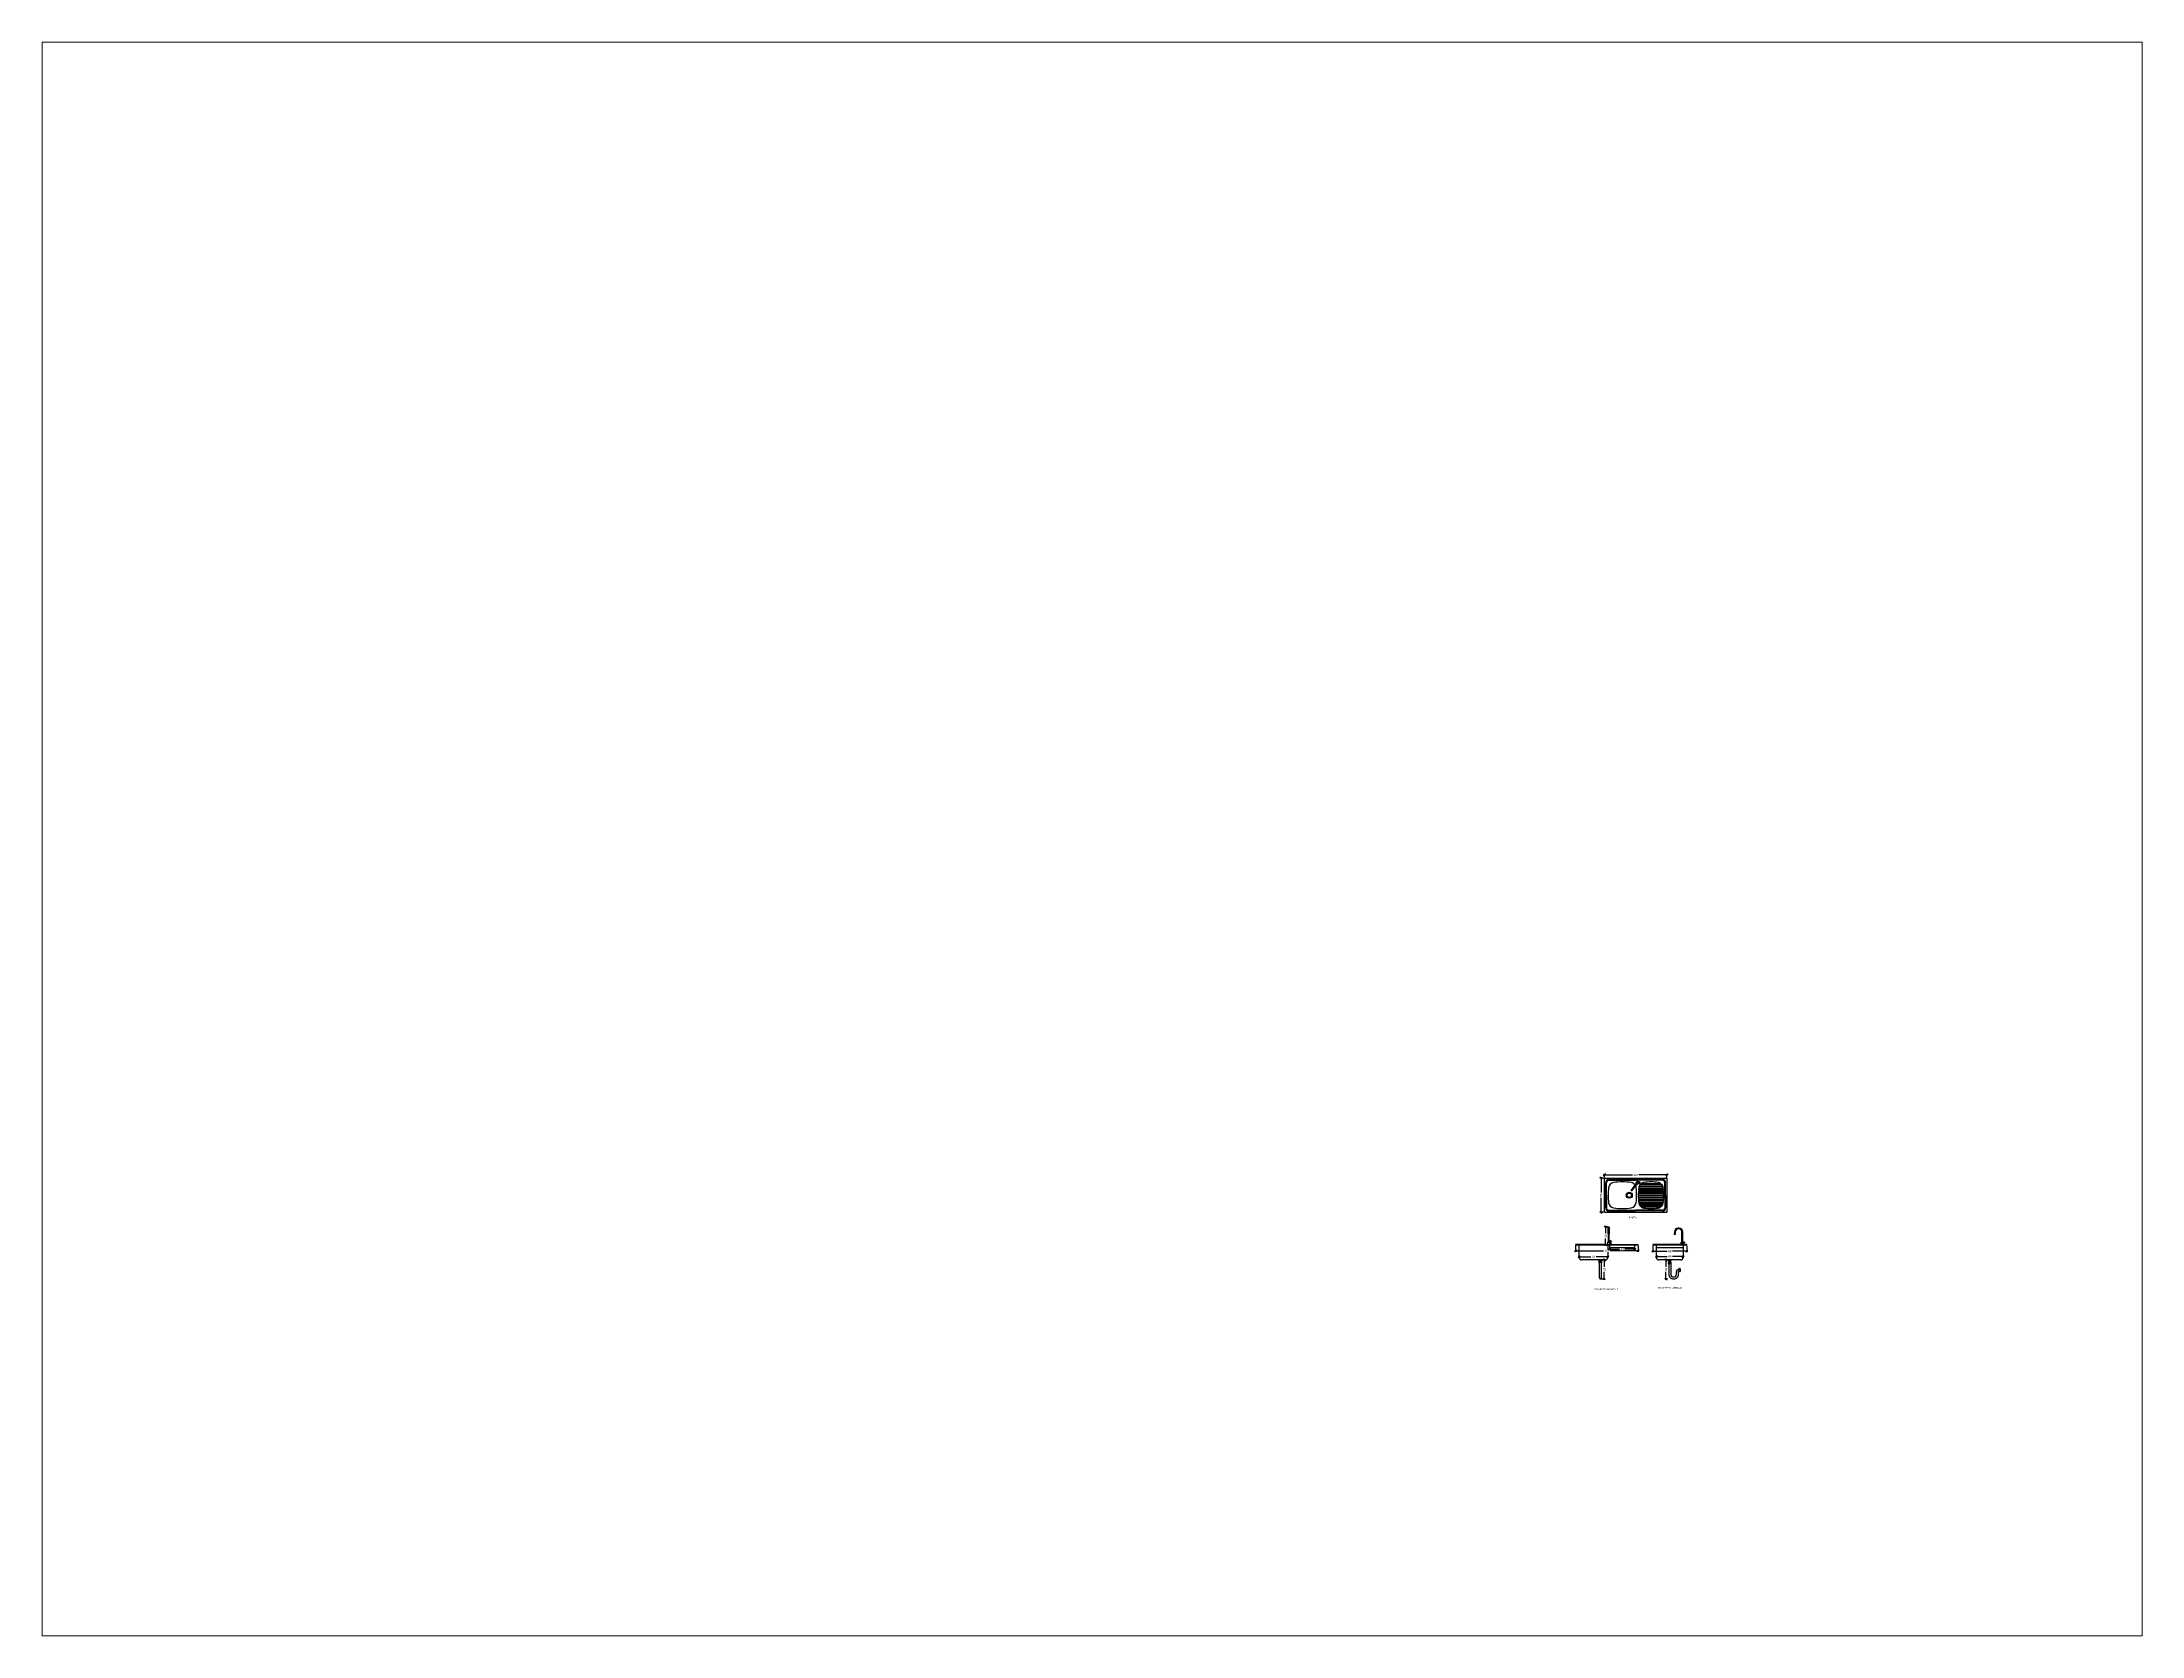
# Paper-space layout 'Layout1' of a CAD drawing. Header units: millimetres. Extents: x 26 to 231, y 20 to 176.
# The model-space entities are those that its viewports show. They can reach past a viewport. Long polylines and large blocks are cut down to what shows.
import ezdxf

# ---------------------------------------------------------------- set-up
doc = ezdxf.new("R2010")
doc.units = ezdxf.units.MM
doc.linetypes.add('HIDDEN', pattern=[0.375, 0.25, -0.125])
for name, color, linetype in [('ARREDI', 1, 'Continuous'), ('QUOTE', 3, 'Continuous'), ('TRATTEGGIO', 5, 'HIDDEN'), ('VITI E CERNIERE', 8, 'Continuous')]:
    doc.layers.add(name, color=color, linetype=linetype)
doc.styles.add('ARIAL', font='arial.ttf')
doc.dimstyles.new('TICK_36', dxfattribs={"dimtxt": 3.6, "dimasz": 3.6, "dimexe": 1.8, "dimexo": 1.2, "dimgap": 1.8, "dimtad": 0, "dimdec": 0, "dimzin": 0, "dimdsep": 46, "dimtxsty": 'ARIAL', "dimblk": 'OBLIQUE', "dimcen": 1.8, "dimdle": 1.8, "dimclrd": 256, "dimclrt": 256, "dimadec": 0, "dimazin": 0, "dimtfac": 1, "dimtdec": 0, "dimtmove": 1, "dimatfit": 3, "dimldrblk": 'OPEN90', "dimfxl": 1, "dimtfill": 1, "dimtolj": 1, "dimtzin": 0, "dimarcsym": 0})

# ---------------------------------------------------------------- blocks, each defined once
blk = doc.blocks.new('_Oblique')
at = {"color": 0, "linetype": 'ByBlock', "lineweight": -2}
blk.add_line((-0.5, -0.5), (0.5, 0.5), dxfattribs=at)
blk = doc.blocks.new('*D11')
at = {"layer": 'Defpoints', "color": 0, "transparency": 16777216}
for p in [(3916.3, 1898.5), (3809.7, 1892.9), (3916.3, 1892.9)]:
    blk.add_point(p, dxfattribs=at)
at = {"layer": 'QUOTE', "lineweight": -2, "transparency": 16777216}
for p, q in [((3807.9, 1898.5), (3857.4, 1898.5)), ((3918.1, 1898.5), (3868.6, 1898.5))]:
    blk.add_line(p, q, dxfattribs=at)
at = {"layer": 'QUOTE', "color": 0, "lineweight": -2, "transparency": 16777216}
for p, q in [((3809.7, 1894.1), (3809.7, 1900.3)), ((3916.3, 1894.1), (3916.3, 1900.3))]:
    blk.add_line(p, q, dxfattribs=at)
at = {"layer": 'QUOTE', "lineweight": -2, "transparency": 16777216, "xscale": 3.6, "yscale": 3.6, "zscale": 3.6, "rotation": 180}
blk.add_blockref('_Oblique', (3809.7, 1898.5), dxfattribs=at)
at = {"layer": 'QUOTE', "lineweight": -2, "transparency": 16777216, "xscale": 3.6, "yscale": 3.6, "zscale": 3.6}
blk.add_blockref('_Oblique', (3916.3, 1898.5), dxfattribs=at)
at = {"layer": 'QUOTE', "transparency": 16777216, "insert": (3863, 1898.5), "char_height": 3.6, "attachment_point": 5, "style": 'ARIAL', "bg_fill": 3, "box_fill_scale": 1.1, "bg_fill_color": 256, "bg_fill_true_color": 13158600, "bg_fill_transparency": 0}
blk.add_mtext('\\A1;107', dxfattribs=at)
blk = doc.blocks.new('_Open90')
at = {"color": 0, "linetype": 'ByBlock', "lineweight": -2}
for p, q in [((0, 0), (-1, 0)), ((-0.5, 0.5), (0, 0)), ((0, 0), (-0.5, -0.5))]:
    blk.add_line(p, q, dxfattribs=at)
blk = doc.blocks.new('*D12')
at = {"layer": 'Defpoints', "color": 0, "transparency": 16777216}
for p in [(3809.7, 1892.9), (3804, 1834.9), (3809.7, 1834.9)]:
    blk.add_point(p, dxfattribs=at)
at = {"layer": 'QUOTE', "color": 0, "lineweight": -2, "transparency": 16777216}
for p, q in [((3808.5, 1892.9), (3802.2, 1892.9)), ((3808.5, 1834.9), (3802.2, 1834.9))]:
    blk.add_line(p, q, dxfattribs=at)
at = {"layer": 'QUOTE', "lineweight": -2, "transparency": 16777216}
for p, q in [((3804, 1894.7), (3804, 1868.3)), ((3804, 1833.1), (3804, 1859.5))]:
    blk.add_line(p, q, dxfattribs=at)
at = {"layer": 'QUOTE', "lineweight": -2, "transparency": 16777216, "xscale": 3.6, "yscale": 3.6, "zscale": 3.6}
for p, rotation in [((3804, 1892.9), 90), ((3804, 1834.9), 270)]:
    blk.add_blockref('_Oblique', p, dxfattribs=dict(at, rotation=rotation))
at = {"layer": 'QUOTE', "transparency": 16777216, "insert": (3804, 1863.9), "char_height": 3.6, "attachment_point": 5, "rotation": 90, "style": 'ARIAL', "bg_fill": 3, "box_fill_scale": 1.1, "bg_fill_color": 256, "bg_fill_true_color": 13158600, "bg_fill_transparency": 0}
blk.add_mtext('\\A1;58', dxfattribs=at)
blk = doc.blocks.new('*D13')
at = {"layer": 'Defpoints', "color": 0, "transparency": 16777216}
for p in [(3760.4, 1778.7), (3867.1, 1778.7), (3867.1, 1769.5)]:
    blk.add_point(p, dxfattribs=at)
at = {"layer": 'QUOTE', "lineweight": -2, "transparency": 16777216}
for p, q in [((3758.6, 1769.5), (3808.2, 1769.5)), ((3868.9, 1769.5), (3819.4, 1769.5))]:
    blk.add_line(p, q, dxfattribs=at)
at = {"layer": 'QUOTE', "color": 0, "lineweight": -2, "transparency": 16777216}
for p, q in [((3760.4, 1777.5), (3760.4, 1767.7)), ((3867.1, 1777.5), (3867.1, 1767.7))]:
    blk.add_line(p, q, dxfattribs=at)
at = {"layer": 'QUOTE', "lineweight": -2, "transparency": 16777216, "xscale": 3.6, "yscale": 3.6, "zscale": 3.6, "rotation": 180}
blk.add_blockref('_Oblique', (3760.4, 1769.5), dxfattribs=at)
at = {"layer": 'QUOTE', "lineweight": -2, "transparency": 16777216, "xscale": 3.6, "yscale": 3.6, "zscale": 3.6}
blk.add_blockref('_Oblique', (3867.1, 1769.5), dxfattribs=at)
at = {"layer": 'QUOTE', "transparency": 16777216, "insert": (3813.8, 1769.5), "char_height": 3.6, "attachment_point": 5, "style": 'ARIAL', "bg_fill": 3, "box_fill_scale": 1.1, "bg_fill_color": 256, "bg_fill_true_color": 13158600, "bg_fill_transparency": 0}
blk.add_mtext('\\A1;107', dxfattribs=at)
blk = doc.blocks.new('*D14')
at = {"layer": 'Defpoints', "color": 0, "transparency": 16777216}
for p in [(3818.2, 1774.7), (3861.6, 1774.7), (3861.6, 1772.1)]:
    blk.add_point(p, dxfattribs=at)
at = {"layer": 'QUOTE', "lineweight": -2, "transparency": 16777216}
for p, q in [((3816.4, 1772.1), (3835.4, 1772.1)), ((3863.4, 1772.1), (3844.3, 1772.1))]:
    blk.add_line(p, q, dxfattribs=at)
at = {"layer": 'QUOTE', "color": 0, "lineweight": -2, "transparency": 16777216}
for p, q in [((3818.2, 1773.5), (3818.2, 1770.3)), ((3861.6, 1773.5), (3861.6, 1770.3))]:
    blk.add_line(p, q, dxfattribs=at)
at = {"layer": 'QUOTE', "lineweight": -2, "transparency": 16777216, "xscale": 3.6, "yscale": 3.6, "zscale": 3.6, "rotation": 180}
blk.add_blockref('_Oblique', (3818.2, 1772.1), dxfattribs=at)
at = {"layer": 'QUOTE', "lineweight": -2, "transparency": 16777216, "xscale": 3.6, "yscale": 3.6, "zscale": 3.6}
blk.add_blockref('_Oblique', (3861.6, 1772.1), dxfattribs=at)
at = {"layer": 'QUOTE', "transparency": 16777216, "insert": (3839.9, 1772.1), "char_height": 3.6, "attachment_point": 5, "style": 'ARIAL', "bg_fill": 3, "box_fill_scale": 1.1, "bg_fill_color": 256, "bg_fill_true_color": 13158600, "bg_fill_transparency": 0}
blk.add_mtext('\\A1;43', dxfattribs=at)
blk = doc.blocks.new('*D15')
at = {"layer": 'Defpoints', "color": 0, "transparency": 16777216}
for p in [(3766.8, 1757.7), (3815.5, 1759.1), (3815.5, 1757.7)]:
    blk.add_point(p, dxfattribs=at)
at = {"layer": 'QUOTE', "lineweight": -2, "transparency": 16777216}
for p, q in [((3765, 1759.1), (3786.7, 1759.1)), ((3817.3, 1759.1), (3795.6, 1759.1))]:
    blk.add_line(p, q, dxfattribs=at)
at = {"layer": 'QUOTE', "color": 0, "lineweight": -2, "transparency": 16777216}
for p, q in [((3766.8, 1758.9), (3766.8, 1760.9)), ((3815.5, 1758.9), (3815.5, 1760.9))]:
    blk.add_line(p, q, dxfattribs=at)
at = {"layer": 'QUOTE', "lineweight": -2, "transparency": 16777216, "xscale": 3.6, "yscale": 3.6, "zscale": 3.6, "rotation": 180}
blk.add_blockref('_Oblique', (3766.8, 1759.1), dxfattribs=at)
at = {"layer": 'QUOTE', "lineweight": -2, "transparency": 16777216, "xscale": 3.6, "yscale": 3.6, "zscale": 3.6}
blk.add_blockref('_Oblique', (3815.5, 1759.1), dxfattribs=at)
at = {"layer": 'QUOTE', "transparency": 16777216, "insert": (3791.2, 1759.1), "char_height": 3.6, "attachment_point": 5, "style": 'ARIAL', "bg_fill": 3, "box_fill_scale": 1.1, "bg_fill_color": 256, "bg_fill_true_color": 13158600, "bg_fill_transparency": 0}
blk.add_mtext('\\A1;49', dxfattribs=at)
blk = doc.blocks.new('*D16')
at = {"layer": 'QUOTE', "color": 0, "lineweight": -2, "transparency": 16777216}
for p, q in [((3815.7, 1809.9), (3810, 1809.9)), ((3815.6, 1779.8), (3810, 1779.8))]:
    blk.add_line(p, q, dxfattribs=at)
at = {"layer": 'QUOTE', "lineweight": -2, "transparency": 16777216}
for p, q in [((3811.8, 1811.7), (3811.8, 1799.2)), ((3811.8, 1778), (3811.8, 1790.5))]:
    blk.add_line(p, q, dxfattribs=at)
at = {"layer": 'QUOTE', "lineweight": -2, "transparency": 16777216, "xscale": 3.6, "yscale": 3.6, "zscale": 3.6}
for p, rotation in [((3811.8, 1809.9), 90), ((3811.8, 1779.8), 270)]:
    blk.add_blockref('_Oblique', p, dxfattribs=dict(at, rotation=rotation))
at = {"layer": 'QUOTE', "transparency": 16777216, "insert": (3811.8, 1794.9), "char_height": 3.6, "attachment_point": 5, "rotation": 90, "style": 'ARIAL', "bg_fill": 3, "box_fill_scale": 1.1, "bg_fill_color": 256, "bg_fill_true_color": 13158600, "bg_fill_transparency": 0}
blk.add_mtext('\\A1;30', dxfattribs=at)
at = {"layer": 'Defpoints', "color": 0, "transparency": 16777216}
for p in [(3816.9, 1809.9), (3811.8, 1779.8), (3816.8, 1779.8)]:
    blk.add_point(p, dxfattribs=at)
blk = doc.blocks.new('*D22')
at = {"layer": 'QUOTE', "color": 0, "lineweight": -2, "transparency": 16777216}
for p, q in [((3804, 1753.7), (3811.4, 1753.6)), ((3803.9, 1721.6), (3811.3, 1721.6))]:
    blk.add_line(p, q, dxfattribs=at)
at = {"layer": 'QUOTE', "lineweight": -2, "transparency": 16777216}
for p, q in [((3809.6, 1755.4), (3809.6, 1742)), ((3809.5, 1719.8), (3809.5, 1733.2))]:
    blk.add_line(p, q, dxfattribs=at)
at = {"layer": 'QUOTE', "lineweight": -2, "transparency": 16777216, "xscale": 3.6, "yscale": 3.6, "zscale": 3.6}
for p, rotation in [((3809.6, 1753.6), 89.70617806531976), ((3809.5, 1721.6), 269.7061780653198)]:
    blk.add_blockref('_Oblique', p, dxfattribs=dict(at, rotation=rotation))
at = {"layer": 'QUOTE', "transparency": 16777216, "insert": (3809.6, 1737.6), "char_height": 3.6, "attachment_point": 5, "rotation": 89.7062, "style": 'ARIAL', "bg_fill": 3, "box_fill_scale": 1.1, "bg_fill_color": 256, "bg_fill_true_color": 13158600, "bg_fill_transparency": 0}
blk.add_mtext('\\A1;32', dxfattribs=at)
at = {"layer": 'Defpoints', "color": 0, "transparency": 16777216}
for p in [(3802.8, 1753.7), (3802.7, 1721.6), (3809.5, 1721.6)]:
    blk.add_point(p, dxfattribs=at)
blk = doc.blocks.new('*D23')
at = {"layer": 'Defpoints', "color": 0, "transparency": 16777216}
for p in [(3892.1, 1778.7), (3950.1, 1779.1), (3950.1, 1768.6)]:
    blk.add_point(p, dxfattribs=at)
at = {"layer": 'QUOTE', "lineweight": -2, "transparency": 16777216}
for p, q in [((3890.3, 1768.6), (3916.7, 1768.6)), ((3951.9, 1768.6), (3925.5, 1768.6))]:
    blk.add_line(p, q, dxfattribs=at)
at = {"layer": 'QUOTE', "color": 0, "lineweight": -2, "transparency": 16777216}
for p, q in [((3892.1, 1777.5), (3892.1, 1766.8)), ((3950.1, 1777.9), (3950.1, 1766.8))]:
    blk.add_line(p, q, dxfattribs=at)
at = {"layer": 'QUOTE', "lineweight": -2, "transparency": 16777216, "xscale": 3.6, "yscale": 3.6, "zscale": 3.6, "rotation": 180}
blk.add_blockref('_Oblique', (3892.1, 1768.6), dxfattribs=at)
at = {"layer": 'QUOTE', "lineweight": -2, "transparency": 16777216, "xscale": 3.6, "yscale": 3.6, "zscale": 3.6}
blk.add_blockref('_Oblique', (3950.1, 1768.6), dxfattribs=at)
at = {"layer": 'QUOTE', "transparency": 16777216, "insert": (3921.1, 1768.6), "char_height": 3.6, "attachment_point": 5, "style": 'ARIAL', "bg_fill": 3, "box_fill_scale": 1.1, "bg_fill_color": 256, "bg_fill_true_color": 13158600, "bg_fill_transparency": 0}
blk.add_mtext('\\A1;58', dxfattribs=at)
blk = doc.blocks.new('*D24')
at = {"layer": 'Defpoints', "color": 0, "transparency": 16777216}
for p in [(3898.4, 1757.7), (3943.7, 1759.7), (3943.7, 1757.7)]:
    blk.add_point(p, dxfattribs=at)
at = {"layer": 'QUOTE', "lineweight": -2, "transparency": 16777216}
for p, q in [((3896.6, 1759.7), (3916.6, 1759.7)), ((3945.5, 1759.7), (3925.6, 1759.7))]:
    blk.add_line(p, q, dxfattribs=at)
at = {"layer": 'QUOTE', "color": 0, "lineweight": -2, "transparency": 16777216}
for p, q in [((3898.4, 1758.9), (3898.4, 1761.5)), ((3943.7, 1758.9), (3943.7, 1761.5))]:
    blk.add_line(p, q, dxfattribs=at)
at = {"layer": 'QUOTE', "lineweight": -2, "transparency": 16777216, "xscale": 3.6, "yscale": 3.6, "zscale": 3.6, "rotation": 180}
blk.add_blockref('_Oblique', (3898.4, 1759.7), dxfattribs=at)
at = {"layer": 'QUOTE', "lineweight": -2, "transparency": 16777216, "xscale": 3.6, "yscale": 3.6, "zscale": 3.6}
blk.add_blockref('_Oblique', (3943.7, 1759.7), dxfattribs=at)
at = {"layer": 'QUOTE', "transparency": 16777216, "insert": (3921.1, 1759.7), "char_height": 3.6, "attachment_point": 5, "style": 'ARIAL', "bg_fill": 3, "box_fill_scale": 1.1, "bg_fill_color": 256, "bg_fill_true_color": 13158600, "bg_fill_transparency": 0}
blk.add_mtext('\\A1;45', dxfattribs=at)
blk = doc.blocks.new('*D25')
at = {"layer": 'QUOTE', "color": 0, "lineweight": -2, "transparency": 16777216}
for p, q in [((3917.4, 1753.7), (3912.8, 1753.7)), ((3917.4, 1721.6), (3912.8, 1721.6))]:
    blk.add_line(p, q, dxfattribs=at)
at = {"layer": 'QUOTE', "lineweight": -2, "transparency": 16777216}
for p, q in [((3914.6, 1755.5), (3914.6, 1742)), ((3914.6, 1719.8), (3914.6, 1733.3))]:
    blk.add_line(p, q, dxfattribs=at)
at = {"layer": 'QUOTE', "lineweight": -2, "transparency": 16777216, "xscale": 3.6, "yscale": 3.6, "zscale": 3.6}
for p, rotation in [((3914.6, 1753.7), 90), ((3914.6, 1721.6), 270)]:
    blk.add_blockref('_Oblique', p, dxfattribs=dict(at, rotation=rotation))
at = {"layer": 'QUOTE', "transparency": 16777216, "insert": (3914.6, 1737.6), "char_height": 3.6, "attachment_point": 5, "rotation": 90, "style": 'ARIAL', "bg_fill": 3, "box_fill_scale": 1.1, "bg_fill_color": 256, "bg_fill_true_color": 13158600, "bg_fill_transparency": 0}
blk.add_mtext('\\A1;32', dxfattribs=at)
at = {"layer": 'Defpoints', "color": 0, "transparency": 16777216}
for p in [(3918.6, 1753.7), (3914.6, 1721.6), (3918.6, 1721.6)]:
    blk.add_point(p, dxfattribs=at)

msp = doc.modelspace()

# ---------------------------------------------------------------- linework, layer by layer
at = {"layer": 'ARREDI'}
for p, q in [((3809.7, 1834.9), (3809.7, 1892.9)), ((3809.7, 1892.9), (3916.3, 1892.9)), ((3811.9, 1863.9), (3811.9, 1885.3)), ((3811.9, 1863.9), (3811.9, 1842.5)), ((3813.3, 1863.9), (3813.3, 1885.3)), ((3813.3, 1863.9), (3813.3, 1842.5)), ((3817.3, 1890.7), (3863, 1890.7)), ((3817.3, 1889.3), (3863, 1889.3)), ((3908.7, 1890.7), (3863, 1890.7)), ((3908.7, 1889.3), (3863, 1889.3)), ((3867.4, 1864.6), (3910.9, 1864.6)), ((3867.4, 1863.3), (3910.9, 1863.3)), ((3867.5, 1868.5), (3910.8, 1868.5)), ((3867.5, 1867.3), (3910.8, 1867.3)), ((3867.5, 1860.6), (3910.8, 1860.6)), ((3867.7, 1871.1), (3910.6, 1871.1)), ((3867.7, 1871.1), (3910.6, 1871.1)), ((3867.8, 1872.3), (3910.5, 1872.3)), ((3870, 1883.9), (3867.9, 1883.9)), ((3868, 1886.5), (3870, 1886.5)), ((3868, 1875), (3910.3, 1875)), ((3868, 1875), (3910.3, 1875)), ((3868.2, 1876.2), (3910.1, 1876.2)), ((3868.6, 1878.9), (3909.6, 1878.9)), ((3869.1, 1880.1), (3909.2, 1880.1)), ((3869.2, 1886.5), (3869.2, 1883.9)), ((3870, 1886.5), (3869.5, 1886.5)), ((3870, 1886.5), (3870, 1883.9)), ((3870.9, 1882.7), (3907.4, 1882.7)), ((3872.3, 1883.9), (3906, 1883.9)), ((3912.7, 1863.9), (3912.7, 1885.3)), ((3912.7, 1863.9), (3912.7, 1842.5)), ((3914.1, 1863.9), (3914.1, 1885.3)), ((3914.1, 1863.9), (3914.1, 1842.5)), ((3916.3, 1892.9), (3916.3, 1834.9)), ((3809.7, 1834.9), (3916.3, 1834.9)), ((3817.3, 1838.5), (3863, 1838.5)), ((3817.3, 1837.2), (3863, 1837.2)), ((3831.4, 1834.9), (3831.4, 1834.9)), ((3908.7, 1838.5), (3863, 1838.5)), ((3908.7, 1837.2), (3863, 1837.2)), ((3867.5, 1859.4), (3910.8, 1859.4)), ((3867.7, 1856.7), (3910.6, 1856.7)), ((3867.7, 1856.7), (3910.6, 1856.7)), ((3867.8, 1855.5), (3910.5, 1855.5)), ((3868, 1852.9), (3910.3, 1852.9)), ((3868, 1852.9), (3910.3, 1852.9)), ((3868.2, 1851.7), (3910.1, 1851.7)), ((3868.6, 1849), (3909.6, 1849)), ((3869.1, 1847.8), (3909.2, 1847.8)), ((3870.9, 1845.1), (3907.4, 1845.1)), ((3872.3, 1843.9), (3906, 1843.9)), ((3930.3, 1797.1), (3928.8, 1797.1)), ((3760.4, 1779.6), (3760.4, 1778.7)), ((3816.8, 1778.7), (3760.4, 1778.7)), ((3811.4, 1779.8), (3760.6, 1779.8)), ((3766.8, 1774.7), (3766.8, 1778.7)), ((3766.8, 1757.7), (3766.8, 1774.7)), ((3811.5, 1753.7), (3770.8, 1753.7)), ((3788.6, 1779.8), (3788.6, 1779.8)), ((3800.1, 1753.7), (3805.5, 1753.7)), ((3800.4, 1753.7), (3805.3, 1753.7)), ((3807.8, 1779.8), (3807.8, 1779.8)), ((3866.9, 1779.7), (3811.4, 1779.8)), ((3814.9, 1780.1), (3814.7, 1780.1)), ((3814.7, 1780.1), (3814.7, 1779.8)), ((3814.7, 1779.8), (3819, 1779.8)), ((3815.9, 1784.7), (3814.9, 1784.1)), ((3814.9, 1784.1), (3819, 1784.1)), ((3814.9, 1784.1), (3814.9, 1780.1)), ((3814.9, 1780.1), (3819, 1780.1)), ((3815.5, 1778.7), (3815.5, 1757.7)), ((3815.9, 1785.2), (3815.9, 1784.7)), ((3815.9, 1784.7), (3817.9, 1784.7)), ((3867.1, 1778.7), (3816.8, 1778.7)), ((3817.9, 1784.7), (3817.9, 1785.2)), ((3817.9, 1784.7), (3819, 1784.1)), ((3818.2, 1778.7), (3818.2, 1774.7)), ((3818.2, 1774.7), (3861.6, 1774.7)), ((3819, 1780.1), (3819, 1784.1)), ((3821, 1783.1), (3819, 1783.1)), ((3821, 1781.1), (3819, 1781.1)), ((3819.2, 1780.1), (3819, 1780.1)), ((3819, 1779.8), (3819.2, 1779.8)), ((3819.2, 1779.8), (3819.2, 1780.1)), ((3821, 1783.1), (3820.2, 1783.1)), ((3820.2, 1783.1), (3820.2, 1781.1)), ((3820.4, 1783.1), (3820.4, 1786.6)), ((3820.4, 1786.6), (3820.7, 1786.6)), ((3820.7, 1786.6), (3820.7, 1784.3)), ((3820.7, 1784.3), (3820.7, 1783.1)), ((3821, 1782.1), (3821, 1783.1)), ((3821, 1782.1), (3821, 1781.1)), ((3861.6, 1774.7), (3861.6, 1778.7)), ((3867.1, 1778.7), (3867.1, 1779.5)), ((3892.1, 1779.6), (3892.1, 1778.7)), ((3948.5, 1778.7), (3892.1, 1778.7)), ((3943.1, 1779.8), (3892.3, 1779.8)), ((3898.4, 1774.7), (3898.4, 1778.7)), ((3943.7, 1778.7), (3898.4, 1778.7)), ((3898.4, 1757.7), (3898.4, 1774.7)), ((3898.4, 1774.7), (3943.7, 1774.7)), ((3939.7, 1753.7), (3902.4, 1753.7)), ((3920.3, 1779.8), (3920.3, 1779.8)), ((3939.5, 1779.8), (3939.5, 1779.8)), ((3939.5, 1779.8), (3939.5, 1779.8)), ((3940.3, 1779.8), (3940.3, 1780.1)), ((3940.3, 1780.1), (3940.5, 1780.1)), ((3940.5, 1779.8), (3940.3, 1779.8)), ((3941.5, 1784.7), (3940.5, 1784.1)), ((3940.5, 1780.1), (3940.5, 1784.1)), ((3942.3, 1784.1), (3940.5, 1784.1)), ((3944.5, 1780.1), (3940.5, 1780.1)), ((3941.5, 1784.7), (3941.5, 1785.2)), ((3941.5, 1784.7), (3941.5, 1785.2)), ((3942.3, 1784.7), (3941.5, 1784.7)), ((3942.5, 1786.6), (3942.3, 1786.6)), ((3942.3, 1786.6), (3942.3, 1783.1)), ((3942.7, 1786.6), (3942.5, 1786.6)), ((3942.7, 1783.1), (3942.7, 1786.6)), ((3943.5, 1784.7), (3942.7, 1784.7)), ((3944.5, 1784.1), (3942.7, 1784.1)), ((3949.9, 1779.8), (3943.1, 1779.8)), ((3943.5, 1785.2), (3943.5, 1784.7)), ((3943.5, 1785.2), (3943.5, 1784.7)), ((3943.5, 1784.7), (3944.5, 1784.1)), ((3943.7, 1778.7), (3943.7, 1757.7)), ((3944.5, 1784.1), (3944.5, 1780.1)), ((3944.5, 1780.1), (3944.7, 1780.1)), ((3944.7, 1780.1), (3944.7, 1779.8)), ((3950.1, 1778.7), (3948.5, 1778.7)), ((3950.1, 1778.7), (3950.1, 1779.5)), ((3801.2, 1723.1), (3801.2, 1749.6)), ((3803, 1721.6), (3802.7, 1721.6)), ((3804.5, 1749.6), (3804.5, 1723.1)), ((3939.1, 1738), (3939.1, 1733.9))]:
    msp.add_line(p, q, dxfattribs=at)
at = {"layer": 'ARREDI', "linetype": 'ByBlock'}
for p, q in [((3855.5, 1872.9), (3855.3, 1872.5)), ((3855.3, 1872.5), (3855.4, 1872)), ((3855.7, 1871.6), (3855.4, 1872)), ((3855.6, 1873.1), (3855.5, 1872.9)), ((3856, 1873.6), (3855.6, 1873.1)), ((3856.1, 1871.5), (3855.7, 1871.6)), ((3856.9, 1874.8), (3856, 1873.6)), ((3856.6, 1871.5), (3856.1, 1871.5)), ((3857, 1871.8), (3856.6, 1871.5)), ((3858.2, 1876.5), (3856.9, 1874.8)), ((3857.1, 1872), (3857, 1871.8)), ((3857.5, 1872.4), (3857.1, 1872)), ((3858.4, 1873.7), (3857.5, 1872.4)), ((3859.8, 1878.6), (3858.2, 1876.5)), ((3859.7, 1875.4), (3858.4, 1873.7)), ((3861.3, 1877.5), (3859.7, 1875.4)), ((3861.1, 1880.4), (3859.8, 1878.6)), ((3861.1, 1880.4), (3862.7, 1882.4)), ((3862.6, 1879.2), (3861.3, 1877.5)), ((3864.2, 1881.3), (3862.6, 1879.2)), ((3862.7, 1882.4), (3864, 1884.2)), ((3863.8, 1885.9), (3864.2, 1886.7)), ((3864.2, 1886.7), (3863.8, 1885.9)), ((3863.8, 1885), (3863.8, 1885.9)), ((3863.8, 1885.9), (3863.8, 1885)), ((3864, 1884.2), (3863.8, 1885)), ((3863.8, 1885), (3864, 1884.2)), ((3864.4, 1886.6), (3864, 1885.8)), ((3864, 1885.8), (3864, 1885)), ((3864, 1884.2), (3865, 1885.4)), ((3864, 1885), (3864.2, 1884.4)), ((3864.2, 1886.7), (3864.9, 1887.3)), ((3864.9, 1887.3), (3864.2, 1886.7)), ((3865.5, 1883.1), (3864.2, 1881.3)), ((3864.4, 1886.6), (3865, 1887.1)), ((3864.8, 1885.6), (3865, 1886.1)), ((3864.8, 1885.2), (3864.8, 1885.6)), ((3864.9, 1887.3), (3865.7, 1887.6)), ((3865.7, 1887.6), (3864.9, 1887.3)), ((3865, 1887.1), (3865.8, 1887.4)), ((3865, 1886.1), (3865.4, 1886.4)), ((3865, 1885.4), (3865.3, 1885.9)), ((3865.7, 1886.2), (3865.3, 1885.9)), ((3865.3, 1885.9), (3865.7, 1886.2)), ((3865.4, 1886.4), (3865.9, 1886.5)), ((3866.4, 1884.3), (3865.5, 1883.1)), ((3865.5, 1883.1), (3866.3, 1883)), ((3866.3, 1883), (3865.5, 1883.1)), ((3865.7, 1887.6), (3866.6, 1887.5)), ((3866.6, 1887.5), (3865.7, 1887.6)), ((3866.1, 1886.2), (3865.7, 1886.2)), ((3865.7, 1886.2), (3866.2, 1886.2)), ((3866.1, 1886.2), (3865.7, 1886.2)), ((3865.7, 1886.2), (3866.2, 1886.2)), ((3866.2, 1886.2), (3865.7, 1886.2)), ((3865.7, 1883.3), (3866.3, 1883.2)), ((3865.8, 1887.4), (3866.6, 1887.3)), ((3865.9, 1886.5), (3866.4, 1886.5)), ((3866.6, 1886), (3866.1, 1886.2)), ((3866.6, 1886), (3866.1, 1886.2)), ((3866.1, 1886.2), (3866.6, 1886)), ((3866.6, 1886), (3866.1, 1886.2)), ((3866.2, 1886.2), (3866.6, 1886)), ((3866.7, 1884.2), (3866.3, 1884.1)), ((3866.3, 1883.2), (3867.1, 1883.5)), ((3866.3, 1883), (3867.2, 1883.3)), ((3867.2, 1883.3), (3866.3, 1883)), ((3866.4, 1886.5), (3866.8, 1886.3)), ((3866.8, 1884.7), (3866.4, 1884.3)), ((3866.6, 1887.5), (3867.4, 1887.1)), ((3867.4, 1887.1), (3866.6, 1887.5)), ((3866.6, 1887.3), (3867.3, 1887)), ((3866.9, 1885.7), (3866.6, 1886)), ((3866.9, 1885.7), (3866.6, 1886)), ((3866.6, 1886), (3866.9, 1885.7)), ((3866.6, 1886), (3866.9, 1885.7)), ((3866.9, 1885.7), (3866.6, 1886)), ((3867, 1884.6), (3866.7, 1884.2)), ((3866.8, 1886.3), (3867.1, 1885.9)), ((3866.8, 1884.7), (3867, 1885.2)), ((3866.8, 1884.7), (3867, 1885.2)), ((3867, 1885.2), (3866.9, 1885.7)), ((3866.9, 1885.7), (3867, 1885.2)), ((3867, 1885.2), (3866.9, 1885.7)), ((3867, 1884.6), (3867.2, 1885)), ((3867.1, 1885.9), (3867.3, 1885.5)), ((3867.1, 1883.5), (3867.7, 1884)), ((3867.3, 1885.5), (3867.2, 1885)), ((3867.2, 1883.3), (3867.9, 1883.9)), ((3867.9, 1883.9), (3867.2, 1883.3)), ((3867.8, 1886.3), (3867.3, 1887)), ((3868, 1886.5), (3867.4, 1887.1)), ((3867.4, 1887.1), (3868, 1886.5)), ((3867.7, 1884), (3868, 1884.8)), ((3868.1, 1885.6), (3867.8, 1886.3)), ((3867.9, 1883.9), (3868.2, 1884.7)), ((3867.9, 1883.9), (3868.2, 1884.7)), ((3868.3, 1885.6), (3868, 1886.5)), ((3868.3, 1885.6), (3868, 1886.5)), ((3868, 1884.8), (3868.1, 1885.6)), ((3868.2, 1884.7), (3868.3, 1885.6)), ((3868.2, 1884.7), (3868.3, 1885.6)), ((3816.3, 1809.6), (3816.2, 1809.2)), ((3816.2, 1809.2), (3816.3, 1809.6)), ((3816.2, 1808.6), (3816.2, 1809.2)), ((3816.2, 1807.3), (3816.2, 1808.6)), ((3816.2, 1805.4), (3816.2, 1807.3)), ((3816.2, 1803.4), (3816.2, 1805.4)), ((3816.2, 1798.8), (3816.2, 1803.4)), ((3816.2, 1798.1), (3816.2, 1798.8)), ((3816.2, 1798.1), (3816.2, 1785.2)), ((3816.3, 1798.1), (3816.2, 1798.1)), ((3816.3, 1798.1), (3816.2, 1798.1)), ((3816.6, 1809.8), (3816.3, 1809.6)), ((3816.3, 1809.6), (3816.6, 1809.8)), ((3816.6, 1798), (3816.3, 1798.1)), ((3816.6, 1798.1), (3816.3, 1798.1)), ((3816.9, 1809.9), (3816.6, 1809.8)), ((3816.6, 1809.8), (3816.9, 1809.9)), ((3816.6, 1798.1), (3816.9, 1798.2)), ((3816.9, 1798), (3816.6, 1798)), ((3817.3, 1809.8), (3816.9, 1809.9)), ((3816.9, 1809.9), (3817.3, 1809.8)), ((3817.3, 1798.1), (3816.9, 1798.2)), ((3817.3, 1798), (3816.9, 1798)), ((3817.6, 1809.6), (3817.3, 1809.8)), ((3817.3, 1809.8), (3817.6, 1809.6)), ((3817.6, 1798.1), (3817.3, 1798.1)), ((3817.6, 1798.1), (3817.3, 1798)), ((3817.7, 1809.2), (3817.6, 1809.6)), ((3817.6, 1809.6), (3817.7, 1809.2)), ((3817.7, 1798.1), (3817.6, 1798.1)), ((3817.7, 1798.1), (3817.6, 1798.1)), ((3817.7, 1809.2), (3817.7, 1808.6)), ((3817.7, 1808.6), (3817.7, 1807.3)), ((3817.7, 1807.3), (3817.7, 1805.4)), ((3817.7, 1805.4), (3817.7, 1803.4)), ((3817.7, 1803.4), (3817.7, 1798.8)), ((3817.7, 1798.8), (3817.7, 1798.1)), ((3817.7, 1785.2), (3817.7, 1798.1)), ((3929, 1801.7), (3928.8, 1797.1)), ((3929.5, 1803.8), (3929, 1801.7)), ((3929.5, 1803.8), (3929, 1801.7)), ((3930.9, 1806), (3929.5, 1803.8)), ((3930.9, 1806), (3929.5, 1803.8)), ((3930.5, 1801.5), (3930.3, 1797.1)), ((3930.9, 1803.3), (3930.5, 1801.5)), ((3930.9, 1803.3), (3930.5, 1801.5)), ((3932.8, 1807.4), (3930.9, 1806)), ((3932.8, 1807.4), (3930.9, 1806)), ((3932, 1805), (3930.9, 1803.3)), ((3933.5, 1806.1), (3932, 1805)), ((3935.2, 1808.1), (3932.8, 1807.4)), ((3935.4, 1806.7), (3933.5, 1806.1)), ((3935.4, 1806.7), (3933.5, 1806.1)), ((3937.1, 1808.1), (3935.2, 1808.1)), ((3936.9, 1806.7), (3935.4, 1806.7)), ((3938.8, 1806.1), (3936.9, 1806.7)), ((3939.4, 1807.4), (3937.1, 1808.1)), ((3940.3, 1805), (3938.8, 1806.1)), ((3941.4, 1806), (3939.4, 1807.4)), ((3941.4, 1803.3), (3940.3, 1805)), ((3941.4, 1803.3), (3940.3, 1805)), ((3942.8, 1803.8), (3941.4, 1806)), ((3942.8, 1803.8), (3941.4, 1806)), ((3941.8, 1800.9), (3941.4, 1803.3)), ((3941.8, 1785.2), (3941.8, 1800.9)), ((3943.3, 1801.1), (3942.8, 1803.8)), ((3943.3, 1785.2), (3943.3, 1801.1)), ((3816, 1785.2), (3815.9, 1785.2)), ((3816, 1785.2), (3815.9, 1785.2)), ((3816.2, 1785.2), (3816, 1785.2)), ((3816.2, 1785.2), (3816, 1785.2)), ((3816.5, 1785.2), (3816.2, 1785.2)), ((3816.5, 1785.2), (3816.2, 1785.2)), ((3816.9, 1785.2), (3816.5, 1785.2)), ((3816.9, 1785.2), (3816.5, 1785.2)), ((3817.3, 1785.2), (3816.9, 1785.2)), ((3817.3, 1785.2), (3816.9, 1785.2)), ((3817.6, 1785.2), (3817.3, 1785.2)), ((3817.6, 1785.2), (3817.3, 1785.2)), ((3817.8, 1785.2), (3817.6, 1785.2)), ((3817.8, 1785.2), (3817.6, 1785.2)), ((3817.9, 1785.2), (3817.8, 1785.2)), ((3817.8, 1785.2), (3817.9, 1785.2)), ((3941.5, 1785.2), (3941.6, 1785.2)), ((3941.6, 1785.2), (3941.5, 1785.2)), ((3941.5, 1785.2), (3941.6, 1785.2)), ((3941.6, 1785.2), (3941.5, 1785.2)), ((3941.6, 1785.2), (3941.8, 1785.2)), ((3941.6, 1785.2), (3941.8, 1785.2)), ((3941.6, 1785.2), (3941.8, 1785.2)), ((3941.6, 1785.2), (3942.3, 1785.2)), ((3942.7, 1785.2), (3943.2, 1785.2)), ((3942.9, 1785.2), (3943.2, 1785.2)), ((3942.9, 1785.2), (3943.2, 1785.2)), ((3942.9, 1785.2), (3943.2, 1785.2)), ((3943.2, 1785.2), (3943.4, 1785.2)), ((3943.2, 1785.2), (3943.4, 1785.2)), ((3943.2, 1785.2), (3943.4, 1785.2)), ((3943.2, 1785.2), (3943.4, 1785.2)), ((3943.4, 1785.2), (3943.5, 1785.2)), ((3943.4, 1785.2), (3943.5, 1785.2)), ((3943.4, 1785.2), (3943.5, 1785.2)), ((3943.4, 1785.2), (3943.5, 1785.2))]:
    msp.add_line(p, q, dxfattribs=at)
at = {"layer": 'ARREDI'}
for points in [[(3800.4, 1753.7), (3800.4, 1752), (3805.3, 1752), (3805.3, 1753.7)], [(3923.5, 1753.7), (3918.6, 1753.7), (3918.6, 1752.9), (3923.5, 1752.9), (3923.5, 1753.7)], [(3919.4, 1752.9), (3919.4, 1750.4), (3922.7, 1750.4), (3922.7, 1752.9)], [(3804.5, 1752), (3804.5, 1751.2), (3801.2, 1751.2), (3801.2, 1752)], [(3919.4, 1752), (3922.7, 1752)], [(3919.4, 1750.4), (3919.4, 1749.6), (3922.7, 1749.6), (3922.7, 1750.4)], [(3920.2, 1749.6), (3920.2, 1747.9)], [(3921.9, 1749.6), (3921.9, 1747.9)], [(3937.3, 1733.9), (3937.3, 1738.9), (3936.5, 1738.9), (3936.5, 1733.9), (3937.3, 1733.9)], [(3937.3, 1738), (3938.3, 1738)], [(3937.3, 1734.8), (3938.3, 1734.8)], [(3939.1, 1738), (3939.1, 1738.9), (3938.3, 1738.9), (3938.3, 1733.9), (3939.1, 1733.9)]]:
    msp.add_lwpolyline(points, dxfattribs=at)
for points in [[(3804.5, 1751.2), (3805.3, 1751.2), (3805.3, 1749.6), (3800.4, 1749.6), (3800.4, 1751.2)], [(3919.4, 1749.6), (3918.6, 1749.6), (3918.6, 1747.9), (3923.5, 1747.9), (3923.5, 1749.6)]]:
    msp.add_lwpolyline(points, close=True, dxfattribs=at)
for points in [[(3919.4, 1747.9), (3919.4, 1729.5, 0.414214), (3927.3, 1721.6), (3928, 1721.6, 0.414214), (3935.9, 1729.5), (3935.9, 1733.9, -0.342481), (3936.5, 1734.7)], [(3922.7, 1747.9), (3922.7, 1729.5, 0.414214), (3927.3, 1724.9), (3928, 1724.9, 0.414214), (3932.6, 1729.5), (3932.6, 1733.9, -0.399735), (3936.5, 1738)]]:
    msp.add_lwpolyline(points, format="xyb", dxfattribs=at)
for centre, radius in [((3852.1, 1863.9), 5.07), ((3852.1, 1863.9), 3.67), ((3869.6, 1885.2), 0.161), ((3942.5, 1782.1), 1)]:
    msp.add_circle(centre, radius, dxfattribs=at)
for centre, radius, start, end in [((3817.3, 1885.3), 5.33, 90, 180), ((3817.3, 1885.3), 4, 90, 180), ((3916.1, 1863.9), 100, 172.5788, 187.4212), ((3826.8, 1875.5), 10, 98.6781, 172.5788), ((3840.4, 1786.6), 100, 81.3219, 98.6781), ((3854, 1875.5), 10, 36.702, 81.3219), ((3854, 1875.5), 10, 7.4212, 25.148), ((3764.7, 1863.9), 100, 352.5788, 7.4212), ((3967.4, 1863.9), 100, 178.0898, 179.618), ((3967.4, 1863.9), 100, 180.382, 181.9102), ((3967.4, 1863.9), 100, 175.8711, 177.4017), ((3967.4, 1863.9), 100, 173.6463, 175.1815), ((3967.4, 1863.9), 100, 172.3671, 172.954), ((3878.2, 1875.9), 10, 162.6678, 172.3671), ((3878.2, 1875.9), 10, 136.7976, 155.2972), ((3878.2, 1875.9), 10, 96.9793, 126.4305), ((3889.1, 1786.5), 100, 83.0207, 96.9793), ((3900.1, 1875.9), 10, 53.5695, 83.0207), ((3900.1, 1875.9), 10, 24.7028, 43.2024), ((3908.7, 1885.3), 5.33, 0, 90), ((3908.7, 1885.3), 4, 0, 90), ((3900.1, 1875.9), 10, 7.6329, 17.3322), ((3810.9, 1863.9), 100, 7.046, 7.6329), ((3810.9, 1863.9), 100, 4.8185, 6.3537), ((3810.9, 1863.9), 100, 2.5983, 4.1289), ((3810.9, 1863.9), 100, 0.382, 1.9102), ((3810.9, 1863.9), 100, 358.0898, 359.618), ((3817.3, 1842.5), 5.33, 180, 270), ((3817.3, 1842.5), 4, 180, 270), ((3826.8, 1852.3), 10, 187.4212, 261.3219), ((3840.4, 1941.3), 100, 261.3219, 278.6781), ((3854, 1852.3), 10, 278.6781, 352.5788), ((3967.4, 1863.9), 100, 182.5983, 184.1289), ((3967.4, 1863.9), 100, 184.8185, 186.3537), ((3967.4, 1863.9), 100, 187.046, 187.6329), ((3878.2, 1852), 10, 187.6329, 197.3322), ((3878.2, 1852), 10, 204.7028, 223.2024), ((3878.2, 1852), 10, 233.5695, 263.0207), ((3889.1, 1941.3), 100, 263.0207, 276.9793), ((3900.1, 1852), 10, 276.9793, 306.4305), ((3900.1, 1852), 10, 316.7976, 335.2972), ((3908.7, 1842.5), 5.33, 270, 0), ((3908.7, 1842.5), 4, 270, 0), ((3900.1, 1852), 10, 342.6678, 352.3671), ((3810.9, 1863.9), 100, 352.3671, 352.954), ((3810.9, 1863.9), 100, 353.6463, 355.1815), ((3810.9, 1863.9), 100, 355.8711, 357.4017), ((3760.7, 1779.5), 0.234, 98.5617, 178.1658), ((3770.9, 1757.7), 4.05, 180.3049, 269.264), ((3811.5, 1757.7), 4.04, 270.5553, 359.77), ((3866.9, 1779.5), 0.239, 2.5066, 80.7331), ((3892.3, 1779.5), 0.234, 98.5617, 178.1658), ((3902.5, 1757.7), 4.05, 180.3049, 269.264), ((3939.7, 1757.7), 4.04, 270.5553, 359.77), ((3949.9, 1779.5), 0.239, 2.5066, 80.7331), ((3801.2, 1750.4), 0.822, 270, 90), ((3802.7, 1723.1), 1.48, 180, 270), ((3803, 1723.1), 1.48, 270, 0), ((3804.5, 1750.4), 0.822, 90, 270)]:
    msp.add_arc(centre, radius, start, end, dxfattribs=at)
at = {"layer": 'TRATTEGGIO'}
for p, q in [((3944.5, 1783.8), (3942.8, 1783.8)), ((3942.8, 1783.8), (3942.8, 1783.3)), ((3942.8, 1783.3), (3944.5, 1783.3))]:
    msp.add_line(p, q, dxfattribs=at)
at = {"layer": 'VITI E CERNIERE'}
for p, q in [((3945.3, 1783.4), (3945.3, 1783.6)), ((3945.3, 1783.6), (3945.9, 1783.6)), ((3945.3, 1783.6), (3945.3, 1783.4)), ((3945.3, 1783.6), (3945.3, 1783.4)), ((3945.3, 1783.6), (3945.3, 1783.6)), ((3945.3, 1783.6), (3945.3, 1783.4)), ((3945.3, 1783.6), (3945.3, 1783.6)), ((3945.3, 1783.6), (3945.4, 1783.4)), ((3945.3, 1783.6), (3945.4, 1783.4)), ((3945.3, 1783.6), (3945.3, 1783.6)), ((3945.3, 1783.6), (3945.4, 1783.6)), ((3945.3, 1783.4), (3945.9, 1783.4)), ((3945.3, 1783.4), (3945.3, 1783.4)), ((3945.3, 1783.4), (3945.3, 1783.4)), ((3945.4, 1783.6), (3945.4, 1783.4)), ((3945.4, 1783.6), (3945.5, 1783.4)), ((3945.4, 1783.6), (3945.4, 1783.4)), ((3945.4, 1783.6), (3945.4, 1783.6)), ((3945.4, 1783.6), (3945.5, 1783.4)), ((3945.4, 1783.6), (3945.4, 1783.6)), ((3945.4, 1783.4), (3945.4, 1783.4)), ((3945.4, 1783.4), (3945.4, 1783.4)), ((3945.4, 1783.4), (3945.5, 1783.4)), ((3945.5, 1783.6), (3945.5, 1783.4)), ((3945.5, 1783.6), (3945.5, 1783.4)), ((3945.5, 1783.6), (3945.5, 1783.6)), ((3945.5, 1783.6), (3945.5, 1783.4)), ((3945.5, 1783.6), (3945.5, 1783.6)), ((3945.5, 1783.6), (3945.6, 1783.4)), ((3945.5, 1783.6), (3945.6, 1783.4)), ((3945.5, 1783.6), (3945.5, 1783.6)), ((3945.5, 1783.6), (3945.6, 1783.4)), ((3945.5, 1783.6), (3945.5, 1783.6)), ((3945.5, 1783.4), (3945.5, 1783.4)), ((3945.5, 1783.4), (3945.5, 1783.4)), ((3945.5, 1783.4), (3945.5, 1783.4)), ((3945.6, 1783.6), (3945.6, 1783.4)), ((3945.6, 1783.6), (3945.6, 1783.4)), ((3945.6, 1783.6), (3945.6, 1783.6)), ((3945.6, 1783.6), (3945.6, 1783.4)), ((3945.6, 1783.6), (3945.6, 1783.6)), ((3945.6, 1783.6), (3945.7, 1783.4)), ((3945.6, 1783.6), (3945.7, 1783.4)), ((3945.6, 1783.6), (3945.6, 1783.6)), ((3945.6, 1783.6), (3945.7, 1783.4)), ((3945.6, 1783.6), (3945.6, 1783.6)), ((3945.6, 1783.4), (3945.6, 1783.4)), ((3945.6, 1783.4), (3945.6, 1783.4)), ((3945.6, 1783.4), (3945.6, 1783.4)), ((3945.6, 1783.4), (3945.6, 1783.4)), ((3945.7, 1783.6), (3945.7, 1783.4)), ((3945.7, 1783.6), (3945.7, 1783.4)), ((3945.7, 1783.6), (3945.7, 1783.6)), ((3945.7, 1783.6), (3945.7, 1783.4)), ((3945.7, 1783.6), (3945.7, 1783.6)), ((3945.7, 1783.6), (3945.8, 1783.4)), ((3945.7, 1783.6), (3945.8, 1783.4)), ((3945.7, 1783.6), (3945.7, 1783.6)), ((3945.7, 1783.6), (3945.8, 1783.6)), ((3945.7, 1783.4), (3945.7, 1783.4)), ((3945.7, 1783.4), (3945.7, 1783.4)), ((3945.7, 1783.4), (3945.7, 1783.4)), ((3945.7, 1783.4), (3945.7, 1783.4)), ((3945.8, 1783.6), (3945.8, 1783.4)), ((3945.8, 1783.6), (3945.9, 1783.4)), ((3945.8, 1783.6), (3945.9, 1783.4)), ((3945.8, 1783.6), (3945.8, 1783.6)), ((3945.8, 1783.6), (3945.9, 1783.4)), ((3945.8, 1783.6), (3945.8, 1783.6)), ((3945.8, 1783.4), (3945.8, 1783.4)), ((3945.8, 1783.4), (3945.8, 1783.4)), ((3946, 1783.7), (3945.9, 1783.6)), ((3945.9, 1783.6), (3945.9, 1783.4)), ((3945.9, 1783.6), (3945.9, 1783.4)), ((3945.9, 1783.6), (3945.9, 1783.4)), ((3945.9, 1783.6), (3945.9, 1783.6)), ((3945.9, 1783.6), (3945.9, 1783.4)), ((3945.9, 1783.6), (3945.9, 1783.6)), ((3946, 1783.4), (3945.9, 1783.4)), ((3945.9, 1783.4), (3945.9, 1783.4)), ((3945.9, 1783.4), (3945.9, 1783.4)), ((3945.9, 1783.4), (3945.9, 1783.4)), ((3945.9, 1783.4), (3945.9, 1783.4)), ((3946.3, 1783.7), (3946, 1783.7)), ((3946, 1783.7), (3946, 1783.4)), ((3946.3, 1783.4), (3946, 1783.4)), ((3946.5, 1783.8), (3946.3, 1783.8)), ((3946.3, 1783.8), (3946.3, 1783.3)), ((3946.5, 1783.3), (3946.3, 1783.3)), ((3946.5, 1783.3), (3946.5, 1783.8))]:
    msp.add_line(p, q, dxfattribs=at)

# ---------------------------------------------------------------- texts
at = {"layer": 'QUOTE', "insert": (3851.6, 1827.3), "char_height": 2.5, "attachment_point": 1, "style": 'ARIAL'}
msp.add_mtext_dynamic_manual_height_columns('PIANTA', width=170.938, gutter_width=12.5, heights=[0], dxfattribs=at)

# ---------------------------------------------------------------- next in the draw order: dimensions: what is measured, and where the dimension line sits
at = {"layer": 'QUOTE'}
for base, p1, p2, picture, middle in [((3916.3, 1898.5), (3809.7, 1892.9), (3916.3, 1892.9), '*D11', (3863, 1898.5)), ((3950.1, 1768.6), (3892.1, 1778.7), (3950.1, 1779.1), '*D23', (3921.1, 1768.6))]:
    dim = msp.add_linear_dim(base=base, p1=p1, p2=p2, dimstyle='TICK_36', dxfattribs=at)
    dim.commit()
    dim.dimension.update_dxf_attribs({"geometry": picture, "text_midpoint": middle})
dim = msp.add_linear_dim(base=(3811.8, 1779.8), p1=(3816.9, 1809.9), p2=(3816.8, 1779.8), angle=90, dimstyle='TICK_36', dxfattribs=at)
dim.commit()
dim.dimension.update_dxf_attribs({"geometry": '*D16', "text_midpoint": (3811.8, 1794.9)})

# ---------------------------------------------------------------- next in the draw order: dimensions: what is measured, and where the dimension line sits
dim = msp.add_linear_dim(base=(3804, 1834.9), p1=(3809.7, 1892.9), p2=(3809.7, 1834.9), angle=90, dimstyle='TICK_36', dxfattribs=at)
dim.commit()
dim.dimension.update_dxf_attribs({"geometry": '*D12', "text_midpoint": (3804, 1863.9)})
for base, p1, p2, picture, middle in [((3867.1, 1769.5), (3760.4, 1778.7), (3867.1, 1778.7), '*D13', (3813.8, 1769.5)), ((3943.7, 1759.7), (3898.4, 1757.7), (3943.7, 1757.7), '*D24', (3921.1, 1759.7))]:
    dim = msp.add_linear_dim(base=base, p1=p1, p2=p2, dimstyle='TICK_36', dxfattribs=at)
    dim.commit()
    dim.dimension.update_dxf_attribs({"geometry": picture, "text_midpoint": middle})

# ---------------------------------------------------------------- next in the draw order: dimensions: what is measured, and where the dimension line sits
dim = msp.add_linear_dim(base=(3861.6, 1772.1), p1=(3818.2, 1774.7), p2=(3861.6, 1774.7), dimstyle='TICK_36', dxfattribs=at)
dim.commit()
dim.dimension.update_dxf_attribs({"geometry": '*D14', "text_midpoint": (3839.9, 1772.1)})
dim = msp.add_linear_dim(base=(3914.6, 1721.6), p1=(3918.6, 1753.7), p2=(3918.6, 1721.6), angle=90, dimstyle='TICK_36', dxfattribs=at)
dim.commit()
dim.dimension.update_dxf_attribs({"geometry": '*D25', "text_midpoint": (3914.6, 1737.6)})

# ---------------------------------------------------------------- next in the draw order: texts
at = {"layer": 'QUOTE', "insert": (3901.4, 1707.4), "char_height": 2.5, "attachment_point": 1, "style": 'ARIAL'}
msp.add_mtext_dynamic_manual_height_columns('PROSPETTO LATERALE', width=170.938, gutter_width=12.5, heights=[0], dxfattribs=at)

# ---------------------------------------------------------------- next in the draw order: dimensions: what is measured, and where the dimension line sits
at = {"layer": 'QUOTE'}
dim = msp.add_linear_dim(base=(3815.5, 1759.1), p1=(3766.8, 1757.7), p2=(3815.5, 1757.7), dimstyle='TICK_36', dxfattribs=at)
dim.commit()
dim.dimension.update_dxf_attribs({"geometry": '*D15', "text_midpoint": (3791.2, 1759.1)})

# ---------------------------------------------------------------- next in the draw order: dimensions: what is measured, and where the dimension line sits
dim = msp.add_aligned_dim(p1=(3802.8, 1753.7), p2=(3802.7, 1721.6), distance=6.8, dimstyle='TICK_36', dxfattribs=at)
dim.commit()
dim.dimension.update_dxf_attribs({"geometry": '*D22', "text_midpoint": (3809.6, 1737.6)})

# ---------------------------------------------------------------- next in the draw order: texts
at = {"layer": 'QUOTE', "insert": (3792.1, 1704.8), "char_height": 2.5, "attachment_point": 1, "style": 'ARIAL'}
msp.add_mtext_dynamic_manual_height_columns('PROSPETTO FRONTALE', width=170.938, gutter_width=12.5, heights=[0], dxfattribs=at)

psp = doc.layouts.get("Layout1")

# ---------------------------------------------------------------- viewports
at = {"layer": 'ARREDI'}
psp.add_viewport(center=(128.5, 97.5), size=(205.6, 156), view_center_point=(2936.96, 2470.48), view_height=2714.0993, dxfattribs=at)

doc.saveas('drawing.dxf')
